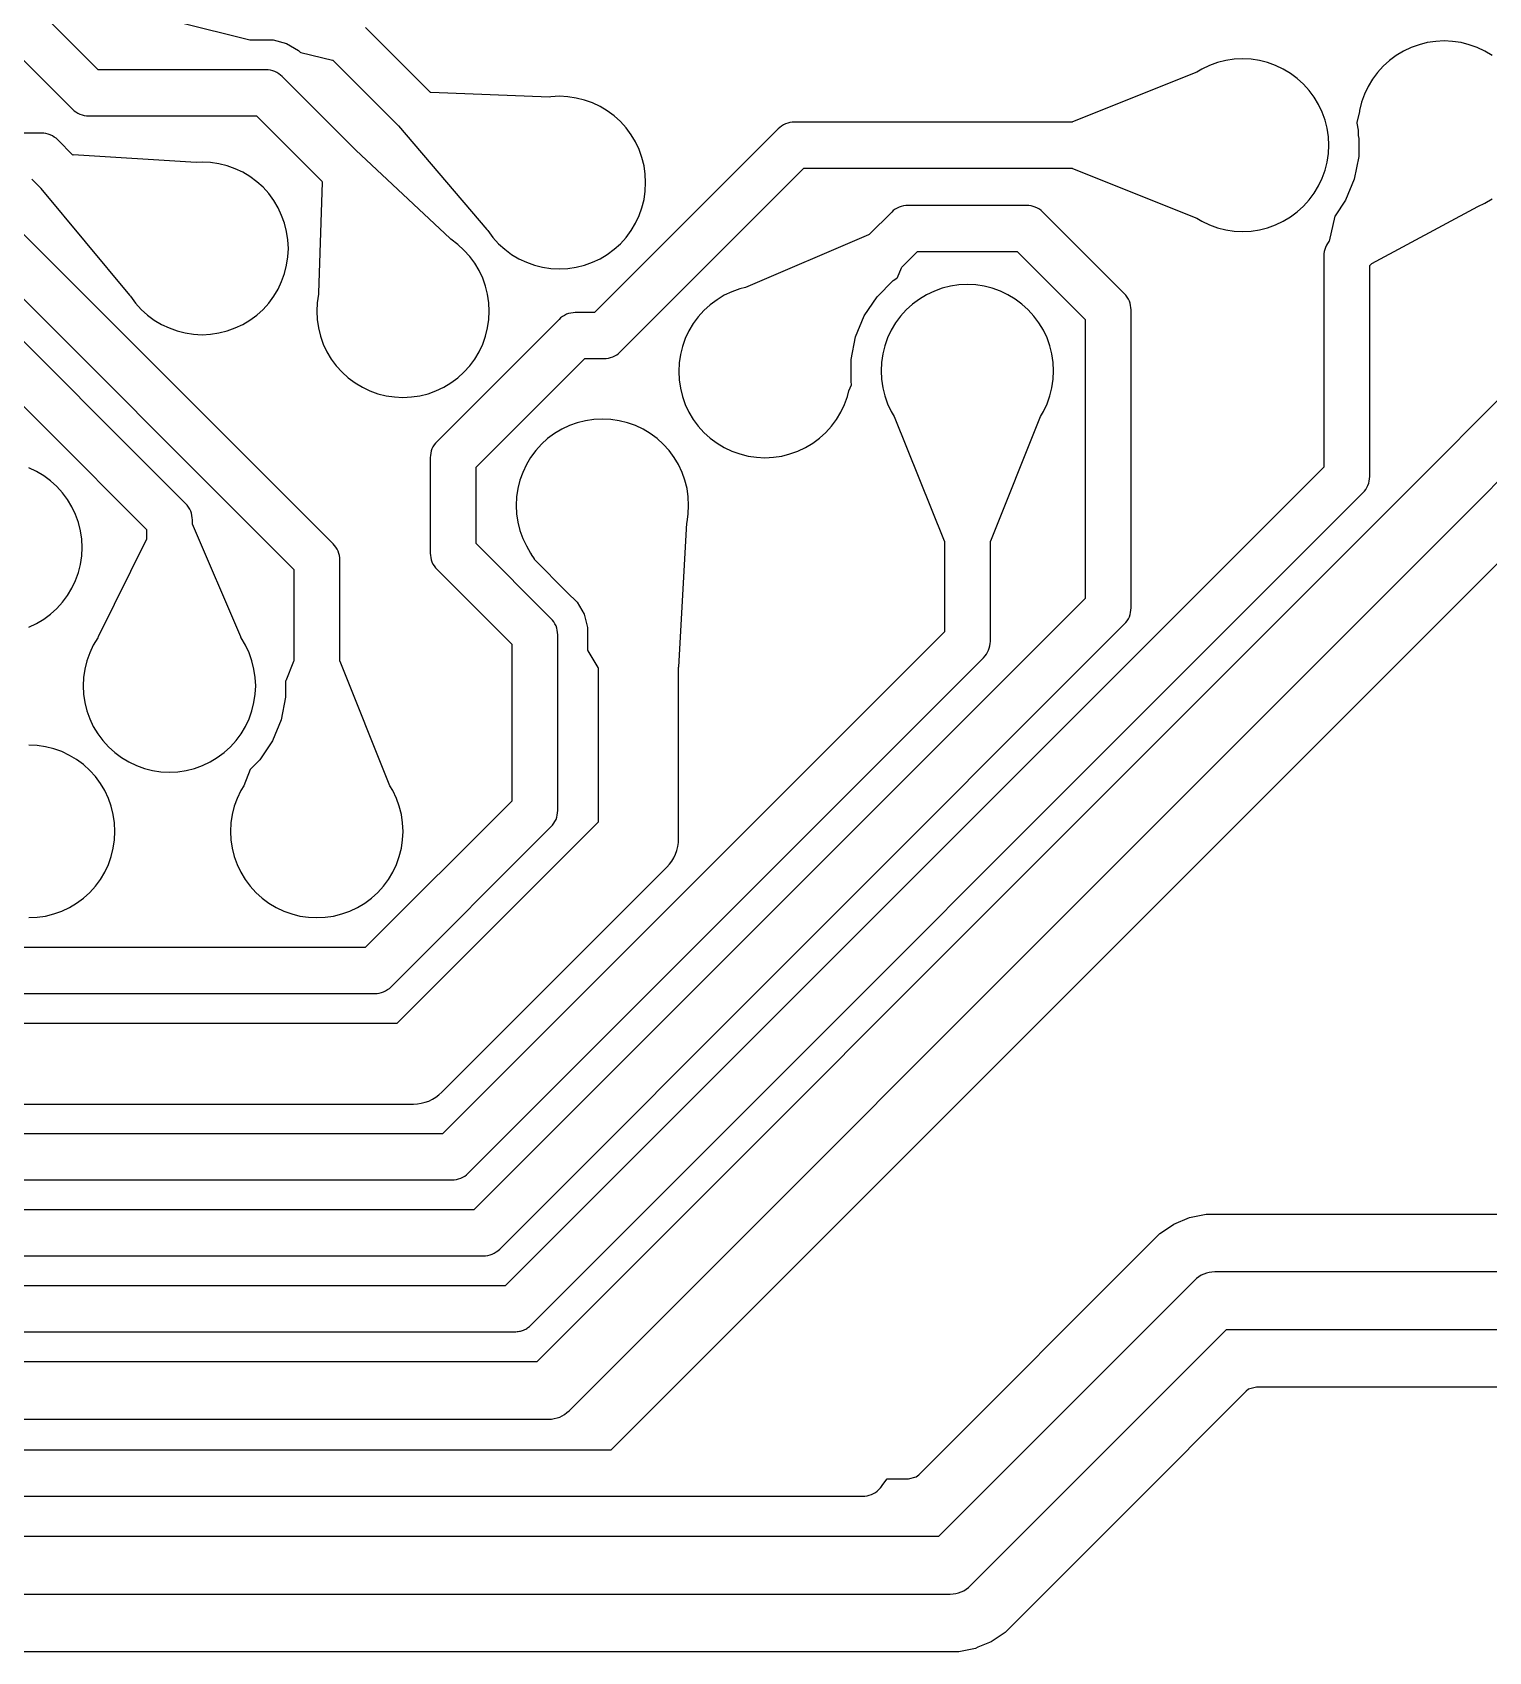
# Model space of a CAD drawing. Header units: metres. Extents: x 0.3 to 99.7, y 0.3 to 59.7.
# Drawn here: x 65.53 to 78.19, y 23.45 to 37.53 of the extents above; entities that cross this region are included whole.
import ezdxf

# ---------------------------------------------------------------- set-up
doc = ezdxf.new("R2010")
doc.units = ezdxf.units.M

msp = doc.modelspace()

# ---------------------------------------------------------------- linework, layer by layer
for points in [[(69.165, 35.73), (69.165, 35.73), (69.165, 35.73), (69.165, 35.73), (69.165, 35.73), (69.165, 35.73), (69.165, 35.73), (69.165, 35.73), (69.165, 35.73), (69.165, 35.73), (69.165, 35.73), (69.165, 35.73), (69.163, 35.733), (68.343, 36.503), (68.342, 36.503), (68.342, 36.503), (68.342, 36.503), (68.342, 36.503), (68.342, 36.503), (68.342, 36.503), (68.342, 36.503), (68.342, 36.503), (68.342, 36.503), (68.342, 36.503), (67.703, 37.141), (67.689, 37.155), (67.673, 37.166), (67.656, 37.176), (67.638, 37.185), (67.62, 37.191), (67.601, 37.196), (67.582, 37.199), (67.562, 37.2), (66.103, 37.2), (66.103, 37.2), (66.103, 37.2), (66.103, 37.2), (66.103, 37.2), (66.103, 37.2), (66.103, 37.2), (66.103, 37.2), (66.103, 37.2), (66.103, 37.2), (66.103, 37.2), (66.103, 37.2), (66.103, 37.2), (66.103, 37.2), (66.103, 37.2), (66.103, 37.2), (66.103, 37.2), (66.103, 37.2), (65.68, 37.623)], [(66.805, 37.614), (67.422, 37.461), (67.425, 37.461), (67.623, 37.461), (67.623, 37.461), (67.623, 37.461), (67.623, 37.461), (67.623, 37.461), (67.623, 37.461), (67.623, 37.461), (67.623, 37.461), (67.74, 37.429), (67.74, 37.429), (67.74, 37.429), (67.74, 37.429), (67.74, 37.429), (67.74, 37.429), (67.74, 37.429), (67.74, 37.429), (67.74, 37.429), (67.74, 37.429), (67.845, 37.368), (67.845, 37.368), (67.845, 37.368), (67.845, 37.368), (67.845, 37.368), (67.845, 37.368), (67.845, 37.368), (67.845, 37.368), (67.859, 37.354), (67.864, 37.351), (68.139, 37.283), (68.143, 37.284), (68.143, 37.284), (68.143, 37.284), (68.143, 37.284), (68.143, 37.284), (68.143, 37.284), (68.143, 37.284), (68.143, 37.284), (68.143, 37.284), (68.143, 37.284), (68.143, 37.284), (68.143, 37.284), (68.143, 37.284), (68.143, 37.284), (68.143, 37.284), (68.143, 37.284), (68.143, 37.284), (68.143, 37.284), (68.143, 37.284), (68.143, 37.284), (68.143, 37.284), (68.143, 37.284), (68.713, 36.714), (68.713, 36.714), (68.713, 36.714), (68.713, 36.714), (68.713, 36.714), (68.713, 36.714), (68.713, 36.714), (68.713, 36.714), (68.713, 36.714), (68.713, 36.714), (68.713, 36.713), (69.483, 35.811), (69.486, 35.809)], [(78.224, 37.325), (78.161, 37.363), (78.095, 37.395), (78.025, 37.419), (77.954, 37.437), (77.881, 37.448), (77.808, 37.452), (77.734, 37.448), (77.661, 37.437), (77.59, 37.419), (77.521, 37.395), (77.454, 37.363), (77.391, 37.325), (77.332, 37.281), (77.277, 37.232), (77.228, 37.177), (77.184, 37.118), (77.146, 37.055), (77.115, 36.989), (77.09, 36.919), (77.072, 36.848), (77.071, 36.839), (77.071, 36.839), (77.071, 36.839), (77.071, 36.839), (77.071, 36.839), (77.071, 36.839), (77.071, 36.839), (77.071, 36.839), (77.071, 36.839), (77.071, 36.839), (77.071, 36.839), (77.071, 36.839), (77.07, 36.837), (77.047, 36.741), (77.047, 36.736), (77.059, 36.676), (77.059, 36.676), (77.059, 36.676), (77.059, 36.676), (77.061, 36.628), (77.065, 36.603), (77.065, 36.603), (77.065, 36.603), (77.065, 36.603), (77.065, 36.603), (77.065, 36.603), (77.065, 36.446), (77.065, 36.446), (77.065, 36.446), (77.065, 36.446), (77.065, 36.446), (77.065, 36.446), (77.026, 36.251), (77.026, 36.251), (77.026, 36.251), (77.026, 36.251), (77.026, 36.251), (77.026, 36.251), (76.95, 36.067), (76.95, 36.067), (76.95, 36.067), (76.95, 36.067), (76.95, 36.067), (76.95, 36.067), (76.95, 36.067), (76.95, 36.067), (76.86, 35.932), (76.858, 35.928), (76.807, 35.71), (76.807, 35.71), (76.807, 35.71), (76.807, 35.71), (76.807, 35.71), (76.807, 35.71), (76.807, 35.71), (76.807, 35.71), (76.807, 35.71), (76.807, 35.71), (76.807, 35.71), (76.807, 35.71), (76.805, 35.708), (76.794, 35.692), (76.784, 35.675), (76.775, 35.657), (76.769, 35.639), (76.764, 35.62), (76.761, 35.6), (76.76, 35.581), (76.76, 33.747), (76.76, 33.747), (76.76, 33.747), (76.76, 33.747), (76.76, 33.747), (76.76, 33.747), (76.76, 33.747), (76.76, 33.747), (76.76, 33.747), (76.76, 33.747), (76.76, 33.747), (76.76, 33.747), (76.76, 33.747), (76.76, 33.747), (76.76, 33.747), (76.76, 33.747), (76.76, 33.747), (76.76, 33.747), (69.643, 26.63), (69.643, 26.63), (69.643, 26.63), (69.643, 26.63), (69.643, 26.63), (69.643, 26.63), (69.643, 26.63), (69.643, 26.63), (69.643, 26.63), (69.643, 26.63), (69.643, 26.63), (69.643, 26.63), (69.643, 26.63), (69.643, 26.63), (69.643, 26.63), (69.643, 26.63), (69.643, 26.63), (69.643, 26.63), (54.091, 26.63)], [(69.486, 35.809), (69.486, 35.809), (69.486, 35.809), (69.486, 35.809), (69.486, 35.809), (69.486, 35.809), (69.486, 35.809), (69.486, 35.809), (69.486, 35.809), (69.486, 35.809), (69.486, 35.809), (69.486, 35.809), (69.486, 35.809), (69.486, 35.809), (69.49, 35.803), (69.534, 35.744), (69.583, 35.689), (69.638, 35.64), (69.697, 35.596), (69.76, 35.558), (69.826, 35.527), (69.896, 35.502), (69.967, 35.484), (70.04, 35.473), (70.113, 35.47), (70.187, 35.473), (70.26, 35.484), (70.331, 35.502), (70.4, 35.527), (70.467, 35.558), (70.53, 35.596), (70.589, 35.64), (70.644, 35.689), (70.693, 35.744), (70.737, 35.803), (70.775, 35.866), (70.806, 35.933), (70.831, 36.002), (70.849, 36.073), (70.86, 36.146), (70.863, 36.22), (70.86, 36.293), (70.849, 36.366), (70.831, 36.437), (70.806, 36.507), (70.775, 36.573), (70.737, 36.636), (70.693, 36.695), (70.644, 36.75), (70.589, 36.799), (70.53, 36.843), (70.467, 36.881), (70.4, 36.913), (70.331, 36.937), (70.26, 36.955), (70.187, 36.966), (70.113, 36.97), (70.04, 36.966), (70.027, 36.964), (70.027, 36.964), (70.027, 36.964), (70.027, 36.964), (70.027, 36.964), (70.027, 36.964), (68.994, 37.004), (68.991, 37.002), (68.991, 37.002), (68.991, 37.002), (68.991, 37.002), (68.991, 37.002), (68.991, 37.002), (68.991, 37.002), (68.991, 37.002), (68.991, 37.002), (68.991, 37.002), (68.991, 37.002), (68.991, 37.002), (68.991, 37.002), (68.991, 37.002), (68.991, 37.002), (68.991, 37.002), (68.991, 37.002), (68.991, 37.002), (68.991, 37.002), (68.991, 37.002), (68.991, 37.002), (68.991, 37.002), (68.991, 37.002), (68.991, 37.002), (68.991, 37.002), (68.991, 37.002), (68.426, 37.567)], [(65.396, 37.341), (65.879, 36.859), (65.893, 36.845), (65.909, 36.834), (65.926, 36.824), (65.943, 36.815), (65.962, 36.809), (65.981, 36.804), (66, 36.801), (66.02, 36.8), (67.479, 36.8), (67.479, 36.8), (67.479, 36.8), (67.479, 36.8), (67.479, 36.8), (67.479, 36.8), (67.479, 36.8), (67.479, 36.8), (67.479, 36.8), (67.479, 36.8), (67.479, 36.8), (67.479, 36.8), (67.479, 36.8), (67.479, 36.8), (67.479, 36.8), (67.479, 36.8), (67.479, 36.8), (67.479, 36.8), (68.053, 36.226), (68.053, 36.226), (68.053, 36.226), (68.053, 36.226), (68.053, 36.226), (68.053, 36.226), (68.053, 36.226), (68.053, 36.226), (68.053, 36.226), (68.053, 36.226), (68.053, 36.226), (68.053, 36.226), (68.053, 36.226), (68.053, 36.226), (68.053, 36.226), (68.053, 36.226), (68.053, 36.226), (68.053, 36.226), (68.053, 36.226), (68.053, 36.226), (68.053, 36.226), (68.053, 36.226), (68.053, 36.226), (68.053, 36.226), (68.053, 36.226), (68.053, 36.226), (68.051, 36.223), (68.018, 35.259), (68.019, 35.256), (68.019, 35.256), (68.019, 35.256), (68.019, 35.256), (68.019, 35.256), (68.019, 35.256), (68.019, 35.256), (68.019, 35.256), (68.019, 35.256), (68.019, 35.256), (68.019, 35.256), (68.019, 35.256), (68.019, 35.256), (68.019, 35.256), (68.017, 35.249), (68.007, 35.176), (68.003, 35.103), (68.007, 35.029), (68.017, 34.957), (68.035, 34.885), (68.06, 34.816), (68.092, 34.749), (68.129, 34.686), (68.173, 34.627), (68.223, 34.573), (68.277, 34.523), (68.336, 34.479), (68.4, 34.442), (68.466, 34.41), (68.535, 34.385), (68.607, 34.367), (68.68, 34.357), (68.753, 34.353), (68.827, 34.357), (68.899, 34.367), (68.971, 34.385), (69.04, 34.41), (69.107, 34.442), (69.17, 34.479), (69.229, 34.523), (69.283, 34.573), (69.333, 34.627), (69.377, 34.686), (69.415, 34.749), (69.446, 34.816), (69.471, 34.885), (69.489, 34.957), (69.499, 35.029), (69.503, 35.103), (69.499, 35.176), (69.489, 35.249), (69.471, 35.321), (69.446, 35.39), (69.415, 35.456), (69.377, 35.52), (69.333, 35.579), (69.283, 35.633), (69.229, 35.683), (69.17, 35.727), (69.165, 35.73)], [(75.657, 35.91), (75.657, 35.91), (75.657, 35.91), (75.657, 35.91), (75.657, 35.91), (75.657, 35.91), (75.701, 35.884), (75.768, 35.853), (75.837, 35.828), (75.908, 35.81), (75.981, 35.799), (76.055, 35.796), (76.128, 35.799), (76.201, 35.81), (76.272, 35.828), (76.342, 35.853), (76.408, 35.884), (76.471, 35.922), (76.53, 35.966), (76.585, 36.015), (76.634, 36.07), (76.678, 36.129), (76.716, 36.192), (76.748, 36.259), (76.772, 36.328), (76.79, 36.399), (76.801, 36.472), (76.805, 36.546), (76.801, 36.619), (76.79, 36.692), (76.772, 36.763), (76.748, 36.833), (76.716, 36.899), (76.678, 36.962), (76.634, 37.021), (76.585, 37.076), (76.53, 37.125), (76.471, 37.169), (76.408, 37.207), (76.342, 37.238), (76.272, 37.263), (76.201, 37.281), (76.128, 37.292), (76.055, 37.296), (75.981, 37.292), (75.908, 37.281), (75.837, 37.263), (75.768, 37.238), (75.701, 37.207), (75.657, 37.181), (75.657, 37.181), (75.657, 37.181), (75.657, 37.181), (75.657, 37.181), (75.657, 37.181), (74.576, 36.749), (74.573, 36.746), (74.573, 36.746), (74.573, 36.746), (74.573, 36.746), (74.573, 36.746), (74.573, 36.746), (74.573, 36.746), (74.573, 36.746), (74.573, 36.746), (74.573, 36.746), (74.573, 36.746), (74.573, 36.746), (74.573, 36.746), (74.573, 36.746), (74.573, 36.746), (74.573, 36.746), (74.573, 36.746), (74.573, 36.746), (72.157, 36.746), (72.137, 36.745), (72.118, 36.742), (72.099, 36.737), (72.08, 36.73), (72.062, 36.722), (72.046, 36.712), (72.03, 36.7), (72.015, 36.687), (70.418, 35.09), (70.418, 35.09), (70.418, 35.09), (70.418, 35.09), (70.418, 35.09), (70.418, 35.09), (70.418, 35.09), (70.418, 35.09), (70.418, 35.09), (70.418, 35.09), (70.418, 35.09), (70.418, 35.09), (70.418, 35.09), (70.418, 35.09), (70.418, 35.09), (70.418, 35.09), (70.418, 35.09), (70.418, 35.09), (70.251, 35.09), (70.232, 35.089), (70.212, 35.086), (70.193, 35.081), (70.175, 35.075), (70.157, 35.066), (70.14, 35.056), (70.124, 35.045), (70.11, 35.031), (69.049, 33.97), (69.035, 33.956), (69.024, 33.94), (69.014, 33.923), (69.005, 33.905), (68.999, 33.887), (68.994, 33.868), (68.991, 33.848), (68.99, 33.829), (68.99, 32.999), (68.991, 32.979), (68.994, 32.96), (68.999, 32.941), (69.005, 32.922), (69.014, 32.904), (69.024, 32.888), (69.035, 32.872), (69.049, 32.857), (69.699, 32.207), (69.699, 32.207), (69.699, 32.207), (69.699, 32.207), (69.699, 32.207), (69.699, 32.207), (69.699, 32.207), (69.699, 32.207), (69.699, 32.207), (69.699, 32.207), (69.699, 32.207), (69.699, 32.207), (69.699, 32.207), (69.699, 32.207), (69.699, 32.207), (69.699, 32.207), (69.699, 32.207), (69.699, 32.207), (69.699, 30.844), (69.699, 30.844), (69.699, 30.844), (69.699, 30.844), (69.699, 30.844), (69.699, 30.844), (69.699, 30.844), (69.699, 30.844), (69.699, 30.844), (69.699, 30.844), (69.699, 30.844), (69.699, 30.844), (69.699, 30.844), (69.699, 30.844), (69.699, 30.844), (69.699, 30.844), (69.699, 30.844), (69.699, 30.844), (68.425, 29.57), (68.425, 29.57), (68.425, 29.57), (68.425, 29.57), (68.425, 29.57), (68.425, 29.57), (68.425, 29.57), (68.425, 29.57), (68.425, 29.57), (68.425, 29.57), (68.425, 29.57), (68.425, 29.57), (68.425, 29.57), (68.425, 29.57), (68.425, 29.57), (68.425, 29.57), (68.425, 29.57), (68.425, 29.57), (48.175, 29.57)], [(80.623, 36.677), (69.916, 25.97), (69.916, 25.97), (69.916, 25.97), (69.916, 25.97), (69.916, 25.97), (69.916, 25.97), (69.916, 25.97), (69.916, 25.97), (69.916, 25.97), (69.916, 25.97), (69.916, 25.97), (69.916, 25.97), (69.916, 25.97), (69.916, 25.97), (69.916, 25.97), (69.916, 25.97), (69.916, 25.97), (69.916, 25.97), (54.385, 25.97)], [(66.378, 35.238), (66.378, 35.238), (66.378, 35.238), (66.378, 35.238), (66.378, 35.238), (66.378, 35.238), (66.378, 35.238), (66.378, 35.238), (66.378, 35.238), (66.378, 35.238), (66.378, 35.238), (66.378, 35.238), (66.378, 35.238), (66.378, 35.238), (66.382, 35.232), (66.426, 35.173), (66.475, 35.118), (66.53, 35.069), (66.589, 35.025), (66.652, 34.987), (66.719, 34.956), (66.788, 34.931), (66.859, 34.913), (66.932, 34.902), (67.006, 34.898), (67.079, 34.902), (67.152, 34.913), (67.223, 34.931), (67.293, 34.956), (67.359, 34.987), (67.422, 35.025), (67.481, 35.069), (67.536, 35.118), (67.585, 35.173), (67.629, 35.232), (67.667, 35.295), (67.698, 35.361), (67.723, 35.431), (67.741, 35.502), (67.752, 35.575), (67.756, 35.648), (67.752, 35.722), (67.741, 35.795), (67.723, 35.866), (67.698, 35.935), (67.667, 36.002), (67.629, 36.065), (67.585, 36.124), (67.536, 36.179), (67.481, 36.228), (67.422, 36.272), (67.359, 36.31), (67.293, 36.341), (67.223, 36.366), (67.152, 36.384), (67.079, 36.395), (67.006, 36.398), (66.955, 36.396), (66.955, 36.396), (66.955, 36.396), (66.955, 36.396), (65.886, 36.461), (65.883, 36.459), (65.883, 36.459), (65.883, 36.459), (65.883, 36.459), (65.883, 36.459), (65.883, 36.459), (65.883, 36.459), (65.883, 36.459), (65.883, 36.459), (65.883, 36.459), (65.883, 36.459), (65.883, 36.459), (65.883, 36.459), (65.883, 36.459), (65.883, 36.459), (65.883, 36.459), (65.883, 36.459), (65.883, 36.459), (65.883, 36.459), (65.883, 36.459), (65.883, 36.459), (65.883, 36.459), (65.883, 36.459), (65.883, 36.459), (65.751, 36.591), (65.736, 36.605), (65.72, 36.616), (65.704, 36.626), (65.686, 36.635), (65.667, 36.641), (65.648, 36.646), (65.629, 36.649), (65.609, 36.65), (61, 36.65)], [(48.092, 29.17), (68.508, 29.17), (68.528, 29.171), (68.547, 29.174), (68.566, 29.179), (68.585, 29.185), (68.602, 29.194), (68.619, 29.204), (68.635, 29.215), (68.65, 29.229), (70.04, 30.619), (70.053, 30.634), (70.065, 30.65), (70.075, 30.666), (70.084, 30.684), (70.09, 30.703), (70.095, 30.722), (70.098, 30.741), (70.099, 30.761), (70.099, 32.29), (70.098, 32.31), (70.095, 32.329), (70.09, 32.348), (70.084, 32.367), (70.075, 32.384), (70.065, 32.401), (70.053, 32.417), (70.04, 32.431), (69.39, 33.082), (69.39, 33.082), (69.39, 33.082), (69.39, 33.082), (69.39, 33.082), (69.39, 33.082), (69.39, 33.082), (69.39, 33.082), (69.39, 33.082), (69.39, 33.082), (69.39, 33.082), (69.39, 33.082), (69.39, 33.082), (69.39, 33.082), (69.39, 33.082), (69.39, 33.082), (69.39, 33.082), (69.39, 33.082), (69.39, 33.746), (69.39, 33.746), (69.39, 33.746), (69.39, 33.746), (69.39, 33.746), (69.39, 33.746), (69.39, 33.746), (69.39, 33.746), (69.39, 33.746), (69.39, 33.746), (69.39, 33.746), (69.39, 33.746), (69.39, 33.746), (69.39, 33.746), (69.39, 33.746), (69.39, 33.746), (69.39, 33.746), (69.39, 33.746), (70.334, 34.69), (70.334, 34.69), (70.334, 34.69), (70.334, 34.69), (70.334, 34.69), (70.334, 34.69), (70.334, 34.69), (70.334, 34.69), (70.334, 34.69), (70.334, 34.69), (70.334, 34.69), (70.334, 34.69), (70.334, 34.69), (70.334, 34.69), (70.334, 34.69), (70.334, 34.69), (70.334, 34.69), (70.334, 34.69), (70.501, 34.69), (70.521, 34.691), (70.54, 34.694), (70.559, 34.699), (70.578, 34.705), (70.596, 34.714), (70.612, 34.724), (70.628, 34.735), (70.643, 34.749), (72.24, 36.345), (72.24, 36.345), (72.24, 36.345), (72.24, 36.345), (72.24, 36.345), (72.24, 36.345), (72.24, 36.345), (72.24, 36.345), (72.24, 36.345), (72.24, 36.345), (72.24, 36.345), (72.24, 36.345), (72.24, 36.345), (72.24, 36.345), (72.24, 36.345), (72.24, 36.345), (72.24, 36.345), (72.24, 36.345), (74.572, 36.345), (74.572, 36.345), (74.572, 36.345), (74.572, 36.345), (74.572, 36.345), (74.572, 36.345), (74.572, 36.345), (74.572, 36.345), (74.572, 36.345), (74.572, 36.345), (74.572, 36.345), (74.572, 36.345), (74.572, 36.345), (74.572, 36.345), (74.572, 36.345), (74.572, 36.345), (74.572, 36.345), (74.572, 36.345), (74.572, 36.345), (74.572, 36.345), (74.572, 36.345), (74.572, 36.345), (74.572, 36.345), (74.572, 36.345), (74.572, 36.345), (74.572, 36.345), (74.572, 36.345), (74.576, 36.343), (75.657, 35.91)], [(54.489, 25.47), (70.02, 25.47), (70.045, 25.471), (70.069, 25.475), (70.093, 25.481), (70.116, 25.489), (70.138, 25.499), (70.159, 25.512), (70.179, 25.527), (70.197, 25.543), (80.904, 36.25)], [(65.526, 36.25), (65.604, 36.172), (65.604, 36.172), (65.604, 36.172), (65.604, 36.172), (65.604, 36.172), (65.604, 36.172), (65.604, 36.172), (65.604, 36.172), (65.604, 36.172), (65.604, 36.172), (65.605, 36.17), (66.375, 35.24), (66.378, 35.238)], [(78.1, 36.011), (78.1, 36.011), (78.1, 36.011), (78.1, 36.011), (78.161, 36.04), (78.224, 36.078)], [(75.085, 32.522), (75.085, 35.113), (75.084, 35.133), (75.081, 35.152), (75.076, 35.171), (75.07, 35.19), (75.061, 35.207), (75.051, 35.224), (75.039, 35.24), (75.026, 35.255), (74.317, 35.963), (74.303, 35.977), (74.287, 35.988), (74.27, 35.998), (74.252, 36.007), (74.234, 36.013), (74.215, 36.018), (74.196, 36.021), (74.176, 36.022), (73.144, 36.022), (73.125, 36.021), (73.105, 36.018), (73.086, 36.013), (73.068, 36.007), (73.05, 35.998), (73.033, 35.988), (73.017, 35.977), (73.003, 35.963), (72.807, 35.768), (72.807, 35.768), (72.807, 35.768), (72.807, 35.768), (72.807, 35.768), (72.807, 35.768), (72.807, 35.768), (72.807, 35.768), (72.807, 35.768), (72.807, 35.768), (72.807, 35.768), (72.807, 35.768), (72.807, 35.768), (72.807, 35.768), (72.807, 35.768), (72.807, 35.768), (72.807, 35.768), (72.807, 35.768), (72.807, 35.768), (72.807, 35.768), (72.807, 35.768), (72.807, 35.768), (72.807, 35.768), (72.807, 35.768), (72.807, 35.768), (72.807, 35.768), (72.807, 35.768), (72.802, 35.767), (71.732, 35.308), (71.732, 35.308), (71.732, 35.308), (71.732, 35.308), (71.732, 35.308), (71.732, 35.308), (71.683, 35.296), (71.614, 35.271), (71.547, 35.24), (71.484, 35.202), (71.425, 35.158), (71.37, 35.109), (71.321, 35.054), (71.277, 34.995), (71.239, 34.932), (71.208, 34.865), (71.183, 34.796), (71.165, 34.725), (71.154, 34.652), (71.151, 34.578), (71.154, 34.505), (71.165, 34.432), (71.183, 34.361), (71.208, 34.291), (71.239, 34.225), (71.277, 34.162), (71.321, 34.102), (71.37, 34.048), (71.425, 33.999), (71.484, 33.955), (71.547, 33.917), (71.614, 33.885), (71.683, 33.861), (71.754, 33.843), (71.827, 33.832), (71.901, 33.828), (71.974, 33.832), (72.047, 33.843), (72.118, 33.861), (72.188, 33.885), (72.254, 33.917), (72.317, 33.955), (72.376, 33.999), (72.431, 34.048), (72.48, 34.102), (72.524, 34.162), (72.562, 34.225), (72.594, 34.291), (72.618, 34.361), (72.631, 34.41), (72.631, 34.41), (72.631, 34.41), (72.631, 34.41), (72.631, 34.41), (72.631, 34.41), (72.653, 34.461), (72.653, 34.468), (72.65, 34.484), (72.65, 34.484), (72.65, 34.484), (72.65, 34.484), (72.65, 34.484), (72.65, 34.484), (72.65, 34.568), (72.65, 34.568), (72.65, 34.568), (72.65, 34.568), (72.651, 34.578), (72.65, 34.589), (72.65, 34.589), (72.65, 34.589), (72.65, 34.589), (72.65, 34.683), (72.65, 34.683), (72.65, 34.683), (72.65, 34.683), (72.65, 34.683), (72.65, 34.683), (72.689, 34.878), (72.689, 34.878), (72.689, 34.878), (72.689, 34.878), (72.689, 34.878), (72.689, 34.878), (72.765, 35.062), (72.765, 35.062), (72.765, 35.062), (72.765, 35.062), (72.765, 35.062), (72.765, 35.062), (72.765, 35.062), (72.765, 35.062), (72.765, 35.062), (72.765, 35.062), (72.765, 35.062), (72.876, 35.228), (72.876, 35.228), (72.876, 35.228), (72.876, 35.228), (72.876, 35.228), (72.876, 35.228), (72.876, 35.228), (72.876, 35.228), (73.017, 35.369), (73.017, 35.369), (73.017, 35.369), (73.017, 35.369), (73.017, 35.369), (73.017, 35.369), (73.017, 35.369), (73.017, 35.369), (73.049, 35.39), (73.053, 35.395), (73.089, 35.48), (73.09, 35.484), (73.09, 35.484), (73.09, 35.484), (73.09, 35.484), (73.09, 35.484), (73.09, 35.484), (73.09, 35.484), (73.09, 35.484), (73.09, 35.484), (73.09, 35.484), (73.09, 35.484), (73.09, 35.484), (73.09, 35.484), (73.09, 35.484), (73.09, 35.484), (73.09, 35.484), (73.09, 35.484), (73.09, 35.484), (73.227, 35.622), (73.227, 35.622), (73.227, 35.622), (73.227, 35.622), (73.227, 35.622), (73.227, 35.622), (73.227, 35.622), (73.227, 35.622), (73.227, 35.622), (73.227, 35.622), (73.227, 35.622), (73.227, 35.622), (73.227, 35.622), (73.227, 35.622), (73.227, 35.622), (73.227, 35.622), (73.227, 35.622), (73.227, 35.622), (74.093, 35.622), (74.093, 35.622), (74.093, 35.622), (74.093, 35.622), (74.093, 35.622), (74.093, 35.622), (74.093, 35.622), (74.093, 35.622), (74.093, 35.622), (74.093, 35.622), (74.093, 35.622), (74.093, 35.622), (74.093, 35.622), (74.093, 35.622), (74.093, 35.622), (74.093, 35.622), (74.093, 35.622), (74.093, 35.622), (74.685, 35.03), (74.685, 35.03), (74.685, 35.03), (74.685, 35.03), (74.685, 35.03), (74.685, 35.03), (74.685, 35.03), (74.685, 35.03), (74.685, 35.03), (74.685, 35.03), (74.685, 35.03), (74.685, 35.03), (74.685, 35.03), (74.685, 35.03), (74.685, 35.03), (74.685, 35.03), (74.685, 35.03), (74.685, 35.03), (74.685, 32.605), (74.685, 32.605), (74.685, 32.605), (74.685, 32.605), (74.685, 32.605), (74.685, 32.605), (74.685, 32.605), (74.685, 32.605), (74.685, 32.605), (74.685, 32.605), (74.685, 32.605), (74.685, 32.605), (74.685, 32.605), (74.685, 32.605), (74.685, 32.605), (74.685, 32.605), (74.685, 32.605), (74.685, 32.605), (69.37, 27.29), (69.37, 27.29), (69.37, 27.29), (69.37, 27.29), (69.37, 27.29), (69.37, 27.29), (69.37, 27.29), (69.37, 27.29), (69.37, 27.29), (69.37, 27.29), (69.37, 27.29), (69.37, 27.29), (69.37, 27.29), (69.37, 27.29), (69.37, 27.29), (69.37, 27.29), (69.37, 27.29), (69.37, 27.29), (52.69, 27.29)], [(54.174, 26.23), (69.726, 26.23), (69.735, 26.23), (69.746, 26.231), (69.746, 26.231), (69.746, 26.231), (69.746, 26.231), (69.746, 26.231), (69.746, 26.231), (69.755, 26.232), (69.765, 26.234), (69.765, 26.234), (69.765, 26.234), (69.765, 26.234), (69.765, 26.234), (69.765, 26.234), (69.774, 26.236), (69.784, 26.239), (69.784, 26.239), (69.784, 26.239), (69.784, 26.239), (69.784, 26.239), (69.784, 26.239), (69.793, 26.242), (69.802, 26.245), (69.802, 26.245), (69.802, 26.245), (69.802, 26.245), (69.802, 26.245), (69.802, 26.245), (69.812, 26.249), (69.82, 26.254), (69.82, 26.254), (69.82, 26.254), (69.82, 26.254), (69.82, 26.254), (69.82, 26.254), (69.829, 26.259), (69.837, 26.264), (69.837, 26.264), (69.837, 26.264), (69.837, 26.264), (69.837, 26.264), (69.837, 26.264), (69.845, 26.27), (69.853, 26.275), (69.853, 26.275), (69.853, 26.275), (69.853, 26.275), (69.853, 26.275), (69.853, 26.275), (69.86, 26.282), (69.867, 26.289), (77.101, 33.523), (77.115, 33.537), (77.126, 33.553), (77.136, 33.57), (77.145, 33.588), (77.151, 33.606), (77.156, 33.625), (77.159, 33.644), (77.16, 33.664), (77.16, 35.498), (77.16, 35.498), (77.16, 35.498), (77.16, 35.498), (77.16, 35.498), (77.16, 35.498), (77.16, 35.498), (77.16, 35.498), (77.16, 35.498), (77.16, 35.498), (77.16, 35.498), (77.16, 35.498), (77.16, 35.498), (77.16, 35.498), (77.16, 35.498), (77.16, 35.498), (77.16, 35.498), (77.16, 35.498), (77.179, 35.517), (77.179, 35.517), (77.179, 35.517), (77.179, 35.517), (77.179, 35.517), (77.179, 35.517), (77.179, 35.517), (77.179, 35.517), (78.1, 36.011)], [(68.639, 30.977), (68.639, 30.977), (68.639, 30.977), (68.639, 30.977), (68.639, 30.977), (68.639, 30.977), (68.207, 32.058), (68.204, 32.061), (68.204, 32.061), (68.204, 32.061), (68.204, 32.061), (68.204, 32.061), (68.204, 32.061), (68.204, 32.061), (68.204, 32.061), (68.204, 32.061), (68.204, 32.061), (68.204, 32.061), (68.204, 32.061), (68.204, 32.061), (68.204, 32.061), (68.204, 32.061), (68.204, 32.061), (68.204, 32.061), (68.204, 32.061), (68.204, 32.939), (68.203, 32.959), (68.2, 32.978), (68.195, 32.997), (68.188, 33.016), (68.18, 33.034), (68.17, 33.05), (68.158, 33.066), (68.145, 33.081), (65.294, 35.931)], [(81.075, 35.713), (75.763, 30.402), (70.561, 25.2), (70.561, 25.2), (70.561, 25.2), (70.561, 25.2), (70.561, 25.2), (70.561, 25.2), (70.561, 25.2), (70.561, 25.2), (70.561, 25.2), (70.561, 25.2), (70.561, 25.2), (70.561, 25.2), (70.561, 25.2), (70.561, 25.2), (70.561, 25.2), (70.561, 25.2), (70.561, 25.2), (70.561, 25.2), (56.28, 25.2)], [(65.07, 35.59), (67.804, 32.856), (67.804, 32.856), (67.804, 32.856), (67.804, 32.856), (67.804, 32.856), (67.804, 32.856), (67.804, 32.856), (67.804, 32.856), (67.804, 32.856), (67.804, 32.856), (67.804, 32.856), (67.804, 32.856), (67.804, 32.856), (67.804, 32.856), (67.804, 32.856), (67.804, 32.856), (67.804, 32.856), (67.804, 32.856), (67.804, 32.062), (67.804, 32.062), (67.804, 32.062), (67.804, 32.062), (67.804, 32.062), (67.804, 32.062), (67.804, 32.062), (67.804, 32.062), (67.804, 32.062), (67.804, 32.062), (67.804, 32.062), (67.804, 32.062), (67.804, 32.062), (67.804, 32.062), (67.804, 32.062), (67.804, 32.062), (67.804, 32.062), (67.804, 32.062), (67.804, 32.062), (67.804, 32.062), (67.804, 32.062), (67.804, 32.062), (67.804, 32.062), (67.804, 32.062), (67.804, 32.062), (67.804, 32.062), (67.803, 32.062), (67.801, 32.058), (67.733, 31.889), (67.732, 31.885), (67.732, 31.746), (67.732, 31.746), (67.732, 31.746), (67.732, 31.746), (67.732, 31.746), (67.732, 31.746), (67.693, 31.55), (67.693, 31.55), (67.693, 31.55), (67.693, 31.55), (67.693, 31.55), (67.693, 31.55), (67.617, 31.366), (67.617, 31.366), (67.617, 31.366), (67.617, 31.366), (67.617, 31.366), (67.617, 31.366), (67.617, 31.366), (67.617, 31.366), (67.507, 31.201), (67.507, 31.201), (67.507, 31.201), (67.507, 31.201), (67.507, 31.201), (67.507, 31.201), (67.507, 31.201), (67.507, 31.201), (67.427, 31.121), (67.424, 31.117), (67.368, 30.977), (67.368, 30.977), (67.368, 30.977), (67.368, 30.977), (67.368, 30.977), (67.368, 30.977), (67.342, 30.934), (67.311, 30.867), (67.286, 30.798), (67.268, 30.726), (67.257, 30.654), (67.254, 30.58), (67.257, 30.506), (67.268, 30.434), (67.286, 30.362), (67.311, 30.293), (67.342, 30.226), (67.38, 30.163), (67.424, 30.104), (67.473, 30.05), (67.528, 30), (67.587, 29.956), (67.65, 29.919), (67.717, 29.887), (67.786, 29.862), (67.857, 29.844), (67.93, 29.834), (68.004, 29.83), (68.077, 29.834), (68.15, 29.844), (68.221, 29.862), (68.291, 29.887), (68.357, 29.919), (68.42, 29.956), (68.479, 30), (68.534, 30.05), (68.583, 30.104), (68.627, 30.163), (68.665, 30.226), (68.697, 30.293), (68.721, 30.362), (68.739, 30.434), (68.75, 30.506), (68.754, 30.58), (68.75, 30.654), (68.739, 30.726), (68.721, 30.798), (68.697, 30.867), (68.665, 30.934), (68.639, 30.977)], [(74.296, 34.186), (74.296, 34.186), (74.296, 34.186), (74.296, 34.186), (74.296, 34.186), (74.296, 34.186), (74.322, 34.23), (74.354, 34.297), (74.378, 34.366), (74.396, 34.437), (74.407, 34.51), (74.411, 34.584), (74.407, 34.657), (74.396, 34.73), (74.378, 34.801), (74.354, 34.871), (74.322, 34.937), (74.284, 35), (74.24, 35.06), (74.191, 35.114), (74.136, 35.163), (74.077, 35.207), (74.014, 35.245), (73.948, 35.277), (73.878, 35.301), (73.807, 35.319), (73.734, 35.33), (73.661, 35.334), (73.587, 35.33), (73.514, 35.319), (73.443, 35.301), (73.374, 35.277), (73.307, 35.245), (73.244, 35.207), (73.185, 35.163), (73.13, 35.114), (73.081, 35.06), (73.037, 35), (72.999, 34.937), (72.968, 34.871), (72.943, 34.801), (72.925, 34.73), (72.914, 34.657), (72.911, 34.584), (72.914, 34.51), (72.925, 34.437), (72.943, 34.366), (72.968, 34.297), (72.999, 34.23), (73.025, 34.186), (73.025, 34.186), (73.025, 34.186), (73.025, 34.186), (73.025, 34.186), (73.025, 34.186), (73.458, 33.105), (73.461, 33.103), (73.461, 33.103), (73.461, 33.103), (73.461, 33.103), (73.461, 33.103), (73.461, 33.103), (73.461, 33.103), (73.461, 33.103), (73.461, 33.103), (73.461, 33.103), (73.461, 33.103), (73.461, 33.103), (73.461, 33.103), (73.461, 33.103), (73.461, 33.103), (73.461, 33.103), (73.461, 33.103), (73.461, 33.103), (73.461, 32.314), (73.461, 32.314), (73.461, 32.314), (73.461, 32.314), (73.461, 32.314), (73.461, 32.314), (73.461, 32.314), (73.461, 32.314), (73.461, 32.314), (73.461, 32.314), (73.461, 32.314), (73.461, 32.314), (73.461, 32.314), (73.461, 32.314), (73.461, 32.314), (73.461, 32.314), (73.461, 32.314), (73.461, 32.314), (69.096, 27.95), (69.096, 27.95), (69.096, 27.95), (69.096, 27.95), (69.096, 27.95), (69.096, 27.95), (69.096, 27.95), (69.096, 27.95), (69.096, 27.95), (69.096, 27.95), (69.096, 27.95), (69.096, 27.95), (69.096, 27.95), (69.096, 27.95), (69.096, 27.95), (69.096, 27.95), (69.096, 27.95), (69.096, 27.95), (47.504, 27.95)], [(67.342, 32.266), (67.342, 32.266), (67.342, 32.266), (67.342, 32.266), (67.342, 32.266), (67.342, 32.266), (67.342, 32.266), (67.342, 32.266), (67.342, 32.266), (67.342, 32.266), (67.342, 32.266), (67.342, 32.266), (67.342, 32.271), (66.922, 33.251), (66.922, 33.251), (66.922, 33.251), (66.922, 33.251), (66.922, 33.251), (66.922, 33.251), (66.922, 33.251), (66.922, 33.251), (66.922, 33.251), (66.922, 33.251), (66.922, 33.288), (66.921, 33.307), (66.918, 33.327), (66.913, 33.346), (66.907, 33.364), (66.898, 33.382), (66.888, 33.399), (66.876, 33.415), (66.863, 33.429), (65.021, 35.271)], [(64.797, 34.93), (66.522, 33.205), (66.522, 33.205), (66.522, 33.205), (66.522, 33.205), (66.522, 33.205), (66.522, 33.205), (66.522, 33.205), (66.522, 33.205), (66.522, 33.205), (66.522, 33.205), (66.522, 33.205), (66.522, 33.205), (66.522, 33.205), (66.522, 33.205), (66.522, 33.205), (66.522, 33.205), (66.522, 33.205), (66.522, 33.205), (66.522, 33.119), (66.522, 33.119), (66.522, 33.119), (66.522, 33.119), (66.522, 33.119), (66.522, 33.119), (66.522, 33.119), (66.522, 33.119), (66.522, 33.119), (66.522, 33.119), (66.522, 33.119), (66.522, 33.119), (66.103, 32.271), (66.103, 32.268), (66.103, 32.268), (66.103, 32.268), (66.103, 32.268), (66.103, 32.268), (66.103, 32.268), (66.103, 32.268), (66.103, 32.268), (66.103, 32.268), (66.103, 32.268), (66.103, 32.268), (66.103, 32.268), (66.103, 32.268), (66.103, 32.268), (66.098, 32.262), (66.06, 32.199), (66.029, 32.132), (66.004, 32.063), (65.986, 31.991), (65.975, 31.919), (65.972, 31.845), (65.975, 31.772), (65.986, 31.699), (66.004, 31.627), (66.029, 31.558), (66.06, 31.492), (66.098, 31.428), (66.142, 31.369), (66.191, 31.315), (66.246, 31.265), (66.305, 31.221), (66.368, 31.184), (66.435, 31.152), (66.504, 31.127), (66.575, 31.109), (66.648, 31.099), (66.722, 31.095), (66.795, 31.099), (66.868, 31.109), (66.94, 31.127), (67.009, 31.152), (67.075, 31.184), (67.138, 31.221), (67.198, 31.265), (67.252, 31.315), (67.302, 31.369), (67.345, 31.428), (67.383, 31.492), (67.415, 31.558), (67.439, 31.627), (67.457, 31.699), (67.468, 31.772), (67.472, 31.845), (67.468, 31.919), (67.457, 31.991), (67.439, 32.063), (67.415, 32.132), (67.383, 32.199), (67.345, 32.262), (67.342, 32.266)], [(47.421, 27.55), (69.179, 27.55), (69.199, 27.551), (69.218, 27.554), (69.237, 27.559), (69.256, 27.565), (69.273, 27.574), (69.29, 27.584), (69.306, 27.595), (69.321, 27.609), (73.802, 32.09), (73.815, 32.105), (73.827, 32.12), (73.837, 32.137), (73.846, 32.155), (73.852, 32.173), (73.857, 32.192), (73.86, 32.212), (73.861, 32.232), (73.861, 33.101), (73.861, 33.101), (73.861, 33.101), (73.861, 33.101), (73.861, 33.101), (73.861, 33.101), (73.861, 33.101), (73.861, 33.101), (73.861, 33.101), (73.861, 33.101), (73.861, 33.101), (73.861, 33.101), (73.861, 33.101), (73.861, 33.101), (73.861, 33.101), (73.861, 33.101), (73.861, 33.101), (73.861, 33.101), (73.861, 33.101), (73.861, 33.101), (73.861, 33.101), (73.861, 33.101), (73.861, 33.101), (73.861, 33.101), (73.861, 33.101), (73.861, 33.101), (73.861, 33.102), (73.864, 33.105), (74.296, 34.186)], [(71.222, 33.258), (71.221, 33.261), (71.221, 33.261), (71.221, 33.261), (71.221, 33.261), (71.221, 33.261), (71.221, 33.261), (71.221, 33.261), (71.221, 33.261), (71.221, 33.261), (71.221, 33.261), (71.221, 33.261), (71.221, 33.261), (71.221, 33.261), (71.221, 33.261), (71.223, 33.268), (71.233, 33.341), (71.237, 33.414), (71.233, 33.488), (71.223, 33.561), (71.205, 33.632), (71.18, 33.701), (71.148, 33.768), (71.111, 33.831), (71.067, 33.89), (71.017, 33.945), (70.963, 33.994), (70.904, 34.038), (70.841, 34.076), (70.774, 34.107), (70.705, 34.132), (70.633, 34.15), (70.561, 34.161), (70.487, 34.164), (70.414, 34.161), (70.341, 34.15), (70.269, 34.132), (70.2, 34.107), (70.133, 34.076), (70.07, 34.038), (70.011, 33.994), (69.957, 33.945), (69.907, 33.89), (69.863, 33.831), (69.826, 33.768), (69.794, 33.701), (69.769, 33.632), (69.751, 33.561), (69.741, 33.488), (69.737, 33.414), (69.741, 33.341), (69.751, 33.268), (69.769, 33.197), (69.794, 33.127), (69.826, 33.061), (69.863, 32.998), (69.869, 32.991), (69.869, 32.991), (69.869, 32.991), (69.869, 32.991), (69.869, 32.991), (69.869, 32.991), (69.869, 32.991), (69.869, 32.991), (69.869, 32.991), (69.869, 32.991), (69.869, 32.991), (69.869, 32.991), (69.869, 32.988), (69.893, 32.948), (69.894, 32.946), (70.182, 32.658), (70.267, 32.573), (70.267, 32.573), (70.267, 32.573), (70.267, 32.573), (70.267, 32.573), (70.267, 32.573), (70.267, 32.573), (70.267, 32.573), (70.267, 32.573), (70.267, 32.573), (70.328, 32.468), (70.328, 32.468), (70.328, 32.468), (70.328, 32.468), (70.328, 32.468), (70.328, 32.468), (70.328, 32.468), (70.328, 32.468), (70.328, 32.468), (70.328, 32.468), (70.359, 32.351), (70.359, 32.351), (70.359, 32.351), (70.359, 32.351), (70.359, 32.351), (70.359, 32.351), (70.359, 32.351), (70.359, 32.351), (70.359, 32.156), (70.361, 32.15), (70.447, 32.004), (70.45, 32.001), (70.45, 32.001), (70.45, 32.001), (70.45, 32.001), (70.45, 32.001), (70.45, 32.001), (70.45, 32.001), (70.45, 32.001), (70.45, 32.001), (70.45, 32.001), (70.45, 32.001), (70.45, 32.001), (70.45, 32.001), (70.45, 32.001), (70.45, 32.001), (70.45, 32.001), (70.45, 32.001), (70.45, 32.001), (70.45, 32.001), (70.45, 32.001), (70.45, 30.661), (70.45, 30.661), (70.45, 30.661), (70.45, 30.661), (70.45, 30.661), (70.45, 30.661), (70.45, 30.661), (70.45, 30.661), (70.45, 30.661), (70.45, 30.661), (70.45, 30.661), (70.45, 30.661), (70.45, 30.661), (70.45, 30.661), (70.45, 30.661), (70.45, 30.661), (70.45, 30.661), (70.45, 30.661), (68.699, 28.91), (68.699, 28.91), (68.699, 28.91), (68.699, 28.91), (68.699, 28.91), (68.699, 28.91), (68.699, 28.91), (68.699, 28.91), (68.699, 28.91), (68.699, 28.91), (68.699, 28.91), (68.699, 28.91), (68.699, 28.91), (68.699, 28.91), (68.699, 28.91), (68.699, 28.91), (68.699, 28.91), (68.699, 28.91), (47.901, 28.91)], [(65.499, 32.355), (65.566, 32.386), (65.629, 32.424), (65.688, 32.468), (65.743, 32.517), (65.792, 32.572), (65.836, 32.631), (65.874, 32.694), (65.905, 32.761), (65.93, 32.83), (65.948, 32.901), (65.959, 32.974), (65.962, 33.048), (65.959, 33.121), (65.948, 33.194), (65.93, 33.265), (65.905, 33.335), (65.874, 33.401), (65.836, 33.464), (65.792, 33.523), (65.743, 33.578), (65.688, 33.627), (65.629, 33.671), (65.566, 33.709), (65.499, 33.741)], [(47.756, 28.21), (68.844, 28.21), (68.878, 28.212), (68.912, 28.217), (68.945, 28.225), (68.978, 28.236), (69.009, 28.251), (69.038, 28.269), (69.066, 28.289), (69.091, 28.312), (71.048, 30.269), (71.071, 30.294), (71.091, 30.322), (71.109, 30.351), (71.124, 30.382), (71.135, 30.415), (71.143, 30.448), (71.148, 30.482), (71.15, 30.516), (71.15, 32.008), (71.15, 32.008), (71.15, 32.008), (71.15, 32.008), (71.15, 32.008), (71.15, 32.008), (71.15, 32.008), (71.15, 32.008), (71.15, 32.008), (71.15, 32.008), (71.151, 32.009), (71.222, 33.258)], [(52.784, 26.89), (69.453, 26.89), (69.472, 26.891), (69.492, 26.894), (69.511, 26.899), (69.529, 26.905), (69.547, 26.914), (69.564, 26.924), (69.579, 26.935), (69.594, 26.949), (75.026, 32.381), (75.039, 32.395), (75.051, 32.411), (75.061, 32.428), (75.07, 32.446), (75.076, 32.464), (75.081, 32.483), (75.084, 32.503), (75.085, 32.522)], [(65.498, 29.83), (65.572, 29.834), (65.645, 29.844), (65.716, 29.862), (65.785, 29.887), (65.852, 29.919), (65.915, 29.956), (65.974, 30), (66.029, 30.05), (66.078, 30.104), (66.122, 30.163), (66.16, 30.226), (66.191, 30.293), (66.216, 30.362), (66.234, 30.434), (66.245, 30.506), (66.248, 30.58), (66.245, 30.654), (66.234, 30.726), (66.216, 30.798), (66.191, 30.867), (66.16, 30.934), (66.122, 30.997), (66.078, 31.056), (66.029, 31.11), (65.974, 31.16), (65.915, 31.204), (65.852, 31.241), (65.785, 31.273), (65.716, 31.298), (65.645, 31.316), (65.572, 31.326), (65.498, 31.33)], [(56.519, 24.8), (72.75, 24.8), (72.77, 24.801), (72.789, 24.804), (72.808, 24.809), (72.827, 24.815), (72.844, 24.824), (72.861, 24.834), (72.877, 24.845), (72.891, 24.859), (72.905, 24.873), (72.916, 24.889), (72.917, 24.89), (72.917, 24.89), (72.917, 24.89), (72.917, 24.89), (72.964, 24.951), (72.964, 24.951), (72.964, 24.951), (72.964, 24.951), (72.964, 24.951), (72.964, 24.951), (72.964, 24.951), (72.964, 24.951), (72.964, 24.951), (72.964, 24.951), (72.964, 24.951), (72.964, 24.951), (72.964, 24.951), (72.964, 24.951), (72.964, 24.951), (72.964, 24.951), (72.964, 24.951), (72.964, 24.951), (72.964, 24.951), (72.964, 24.951), (73.15, 24.951), (73.217, 24.97), (73.238, 24.987), (75.334, 27.083), (75.334, 27.083), (75.334, 27.083), (75.334, 27.083), (75.334, 27.083), (75.334, 27.083), (75.334, 27.083), (75.428, 27.146), (75.457, 27.165), (75.457, 27.165), (75.457, 27.165), (75.457, 27.165), (75.457, 27.165), (75.457, 27.165), (75.457, 27.165), (75.457, 27.165), (75.457, 27.165), (75.457, 27.165), (75.457, 27.165), (75.593, 27.222), (75.593, 27.222), (75.593, 27.222), (75.593, 27.222), (75.593, 27.222), (75.593, 27.222), (75.593, 27.222), (75.593, 27.222), (75.738, 27.251), (75.738, 27.251), (75.738, 27.251), (75.738, 27.251), (75.738, 27.251), (75.738, 27.251), (83.675, 27.251)], [(83.957, 26.75), (75.812, 26.75), (75.788, 26.749), (75.763, 26.745), (75.74, 26.739), (75.717, 26.731), (75.694, 26.721), (75.673, 26.708), (75.654, 26.693), (75.635, 26.677), (73.409, 24.45), (73.409, 24.45), (73.409, 24.45), (73.409, 24.45), (73.409, 24.45), (73.409, 24.45), (73.409, 24.45), (73.409, 24.45), (73.409, 24.45), (73.409, 24.45), (73.409, 24.45), (73.409, 24.45), (73.409, 24.45), (73.409, 24.45), (73.409, 24.45), (73.409, 24.45), (73.409, 24.45), (73.409, 24.45), (57, 24.45)], [(57.104, 23.95), (73.512, 23.95), (73.537, 23.951), (73.561, 23.955), (73.585, 23.961), (73.608, 23.969), (73.63, 23.979), (73.651, 23.992), (73.671, 24.007), (73.689, 24.023), (75.916, 26.25), (75.916, 26.25), (75.916, 26.25), (75.916, 26.25), (75.916, 26.25), (75.916, 26.25), (75.916, 26.25), (75.916, 26.25), (75.916, 26.25), (75.916, 26.25), (75.916, 26.25), (75.916, 26.25), (75.916, 26.25), (75.916, 26.25), (75.916, 26.25), (75.916, 26.25), (75.916, 26.25), (75.916, 26.25), (83.956, 26.25)], [(83.675, 25.749), (76.175, 25.749), (76.107, 25.73), (76.087, 25.713), (75.088, 24.714), (73.991, 23.617), (73.991, 23.617), (73.991, 23.617), (73.991, 23.617), (73.991, 23.617), (73.991, 23.617), (73.868, 23.535), (73.868, 23.535), (73.868, 23.535), (73.868, 23.535), (73.868, 23.535), (73.868, 23.535), (73.868, 23.535), (73.868, 23.535), (73.751, 23.487), (73.731, 23.478), (73.731, 23.478), (73.731, 23.478), (73.731, 23.478), (73.731, 23.478), (73.731, 23.478), (73.731, 23.478), (73.731, 23.478), (73.731, 23.478), (73.731, 23.478), (73.731, 23.478), (73.731, 23.478), (73.731, 23.478), (73.731, 23.478), (73.731, 23.478), (73.731, 23.478), (73.731, 23.478), (73.731, 23.478), (73.731, 23.478), (73.731, 23.478), (73.731, 23.478), (73.731, 23.478), (73.731, 23.478), (73.731, 23.478), (73.731, 23.478), (73.586, 23.449), (73.586, 23.449), (73.586, 23.449), (73.586, 23.449), (73.586, 23.449), (73.586, 23.449), (64.009, 23.449)]]:
    msp.add_lwpolyline(points)

doc.saveas('drawing.dxf')
